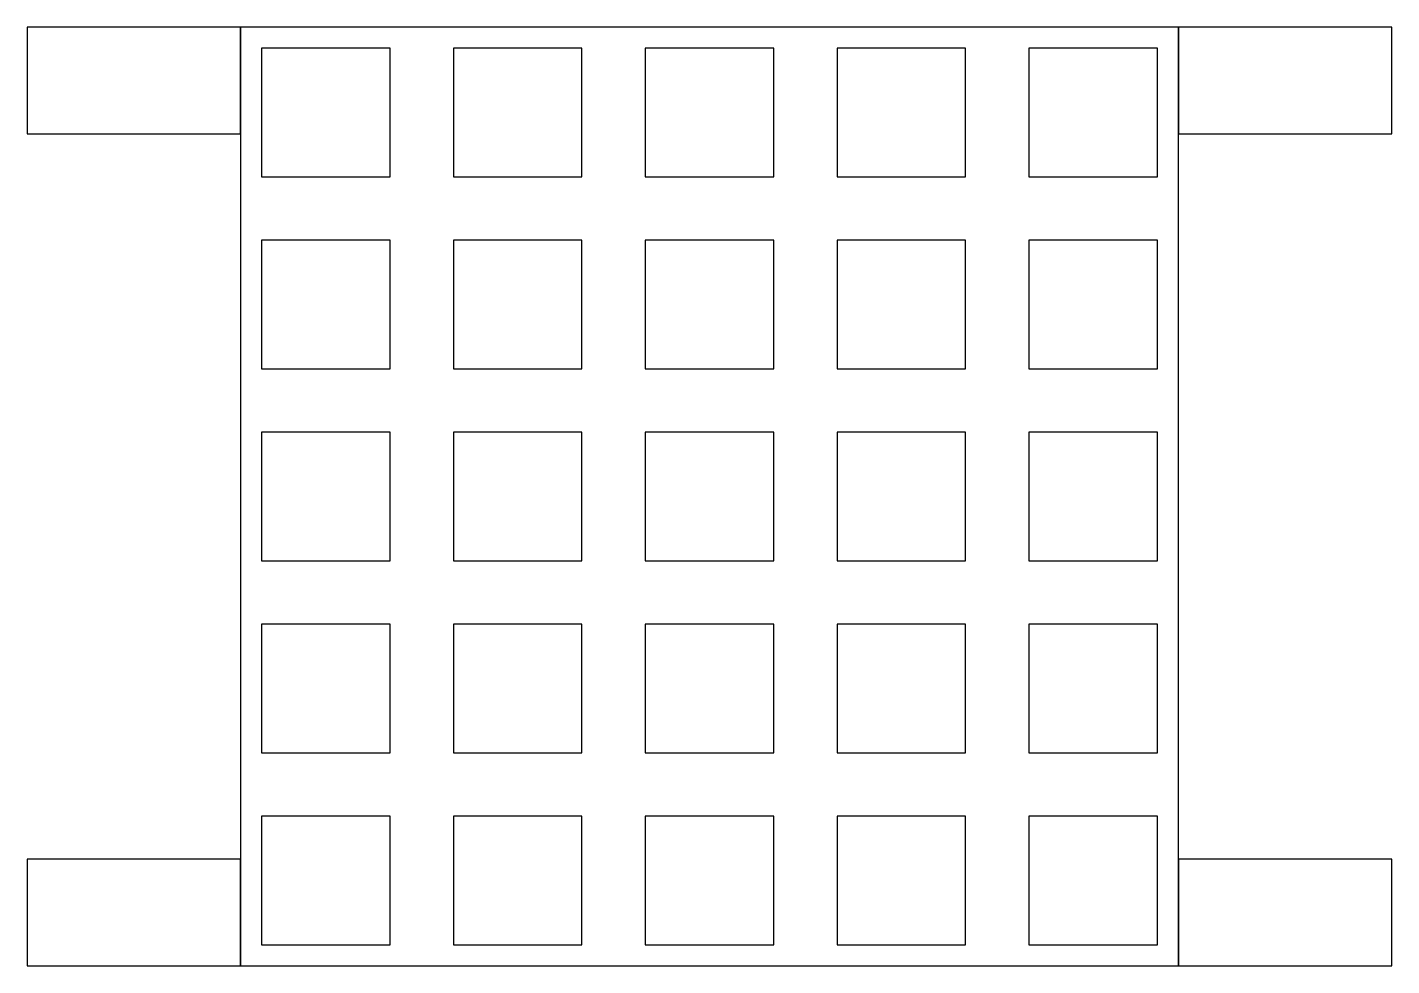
# Model space of a CAD drawing. Header units: millimetres. Extents: x 1814 to 2134, y 1540 to 1760.
import ezdxf

# ---------------------------------------------------------------- set-up
doc = ezdxf.new("R2010")
doc.units = ezdxf.units.MM
doc.layers.add('holder_squares', color=220, linetype='Continuous')

# ---------------------------------------------------------------- blocks, each defined once
blk = doc.blocks.new('*U11')
at = {"layer": 'holder_squares'}
blk.add_lwpolyline([(-15.07, -15.07), (15.07, -15.07), (15.07, 15.07), (-15.07, 15.07), (-15.07, -15.07)], dxfattribs=at)
blk = doc.blocks.new('*U12')
at = {"color": 0, "linetype": 'ByBlock', "lineweight": -2, "transparency": 16777216}
for p in [(0, 180), (45, 180), (90, 180), (135, 180), (180, 180), (0, 135), (45, 135), (90, 135), (135, 135), (180, 135), (0, 90), (45, 90), (90, 90), (135, 90), (180, 90), (0, 45), (45, 45), (90, 45), (135, 45), (180, 45), (0, 0), (45, 0), (90, 0), (135, 0), (180, 0)]:
    blk.add_blockref('*U11', p, dxfattribs=at)

msp = doc.modelspace()

# ---------------------------------------------------------------- linework, layer by layer
for points in [[(1864.01, 1760.09), (1814.01, 1760.09), (1814.01, 1735.09), (1864.01, 1735.09)], [(1864.01, 1540.09), (2084.01, 1540.09), (2084.01, 1760.09), (1864.01, 1760.09)], [(2134.01, 1760.09), (2084.01, 1760.09), (2084.01, 1735.09), (2134.01, 1735.09)], [(1864.01, 1565.09), (1814.01, 1565.09), (1814.01, 1540.09), (1864.01, 1540.09)], [(2134.01, 1565.09), (2084.01, 1565.09), (2084.01, 1540.09), (2134.01, 1540.09)]]:
    msp.add_lwpolyline(points, close=True)

# ---------------------------------------------------------------- block references
msp.add_blockref('*U12', (1884.01, 1560.09))

doc.saveas('drawing.dxf')
